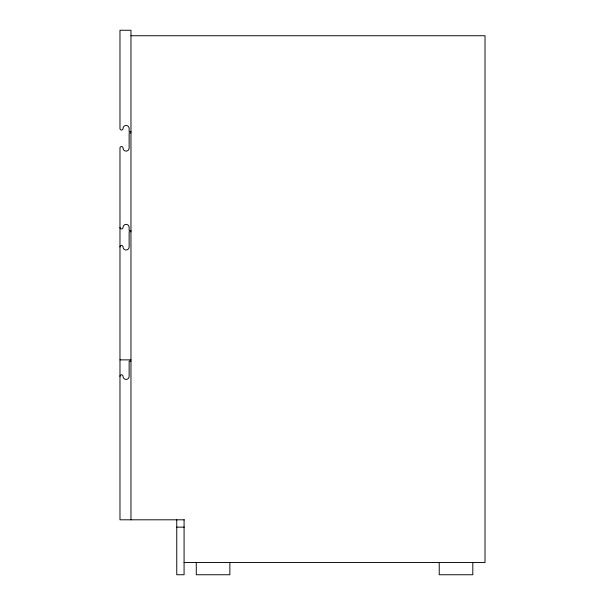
<?xml version="1.0" encoding="UTF-8"?>
<svg xmlns="http://www.w3.org/2000/svg" width="605" height="605" viewBox="0 0 605 605"><rect width="100%" height="100%" fill="white"/><g stroke="black" fill="none" stroke-linecap="round" stroke-linejoin="round"><path stroke-width="0.91" d="M130.967 35.74L485.021 35.74L485.021 562.544L184.079 562.544M130.967 131.58L129.137 131.58L129.137 128.532A3.055 3.055 0 0 0 126.09 125.477A3.055 3.055 0 0 0 123.034 128.532A1.528 1.528 0 0 1 121.507 130.052A1.528 1.528 0 0 1 119.979 128.532L119.979 30.25L130.967 30.25L130.967 519.808M130.967 132.805L129.137 132.805L129.137 148.059A3.055 3.055 0 0 1 126.09 151.114A3.055 3.055 0 0 1 123.034 148.059A1.528 1.528 0 0 0 121.507 146.539A1.528 1.528 0 0 0 119.979 148.059L119.979 519.808L184.374 519.808M130.967 230.467L129.137 230.467L129.137 227.42A3.055 3.055 0 0 0 126.09 224.364A3.055 3.055 0 0 0 123.034 227.42A1.528 1.528 0 0 1 121.507 228.947A1.528 1.528 0 0 1 119.979 227.42M130.967 231.692L129.137 231.692L129.137 246.953A3.055 3.055 0 0 1 126.09 250.001A3.055 3.055 0 0 1 123.034 246.953A1.528 1.528 0 0 0 121.507 245.426A1.528 1.528 0 0 0 119.979 246.953M119.979 359.877L130.967 359.877M130.967 361.102L129.137 361.102L129.137 376.363A3.055 3.055 0 0 1 126.09 379.411A3.055 3.055 0 0 1 123.034 376.363A1.528 1.528 0 0 0 121.507 374.835A1.528 1.528 0 0 0 119.979 376.363M176.751 527.136L184.291 527.136M472.808 562.514L472.808 574.75L439.238 574.75L439.238 562.514M229.862 562.514L229.862 574.75L196.285 574.75L196.285 562.514M184.079 519.808L184.079 574.75L176.751 574.75L176.751 519.808"/></g></svg>
